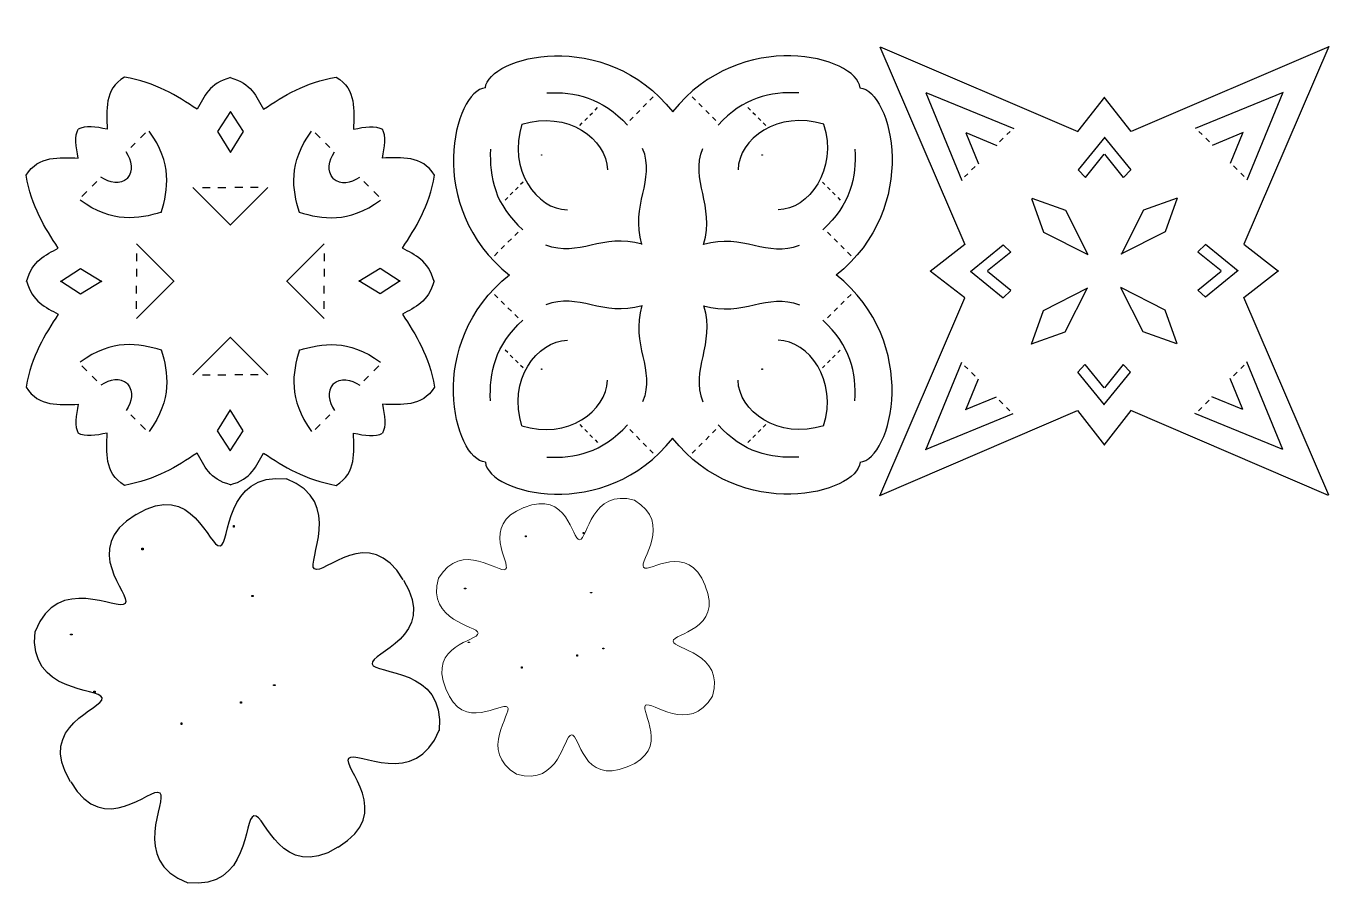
# Model space of a CAD drawing. Header units: millimetres. Extents: x -171 to 130, y -278 to 389.
# Drawn here: x -126.6 to 125.8, y -9.9 to 157.5 of the extents above; entities that cross this region are included whole.
import ezdxf

# ---------------------------------------------------------------- set-up
doc = ezdxf.new("R2010")
doc.units = ezdxf.units.MM
doc.header["$MEASUREMENT"] = 0
doc.header["$XCLIPFRAME"] = 0
doc.layers.add('layer 1', color=7, linetype='Continuous')
picture_1 = doc.add_image_def('image2.jpg', size_in_pixel=(581, 581))
picture_2 = doc.add_image_def('image3.jpg', size_in_pixel=(581, 581))
picture_3 = doc.add_image_def('image4.jpg', size_in_pixel=(581, 581))
picture_4 = doc.add_image_def('image5.jpg', size_in_pixel=(581, 581))
picture_5 = doc.add_image_def('image6.jpg', size_in_pixel=(650, 1623))
picture_6 = doc.add_image_def('image7.jpg', size_in_pixel=(1603, 1092))
picture_7 = doc.add_image_def('image8.jpg', size_in_pixel=(1092, 1603))
picture_8 = doc.add_image_def('image9.jpg', size_in_pixel=(650, 1623))
picture_9 = doc.add_image_def('image10.jpg', size_in_pixel=(1603, 1092))
picture_10 = doc.add_image_def('image11.jpg', size_in_pixel=(1092, 1603))
picture_11 = doc.add_image_def('image12.jpg', size_in_pixel=(1623, 650))
picture_12 = doc.add_image_def('image13.jpg', size_in_pixel=(1623, 650))
picture_13 = doc.add_image_def('image14.jpg', size_in_pixel=(599, 1112))
picture_14 = doc.add_image_def('image15.jpg', size_in_pixel=(1231, 630))
picture_15 = doc.add_image_def('image16.jpg', size_in_pixel=(630, 1231))
picture_16 = doc.add_image_def('image17.jpg', size_in_pixel=(599, 1112))
picture_17 = doc.add_image_def('image18.jpg', size_in_pixel=(1231, 630))
picture_18 = doc.add_image_def('image19.jpg', size_in_pixel=(630, 1231))
picture_19 = doc.add_image_def('image20.jpg', size_in_pixel=(1112, 599))
picture_20 = doc.add_image_def('image21.jpg', size_in_pixel=(1112, 599))

msp = doc.modelspace()

# ---------------------------------------------------------------- linework, layer by layer
at = {"layer": 'layer 1', "lineweight": 25}
for points in [[(-37.61, 145.49), (-37.02, 151.61), (-14.53, 157.48), (-1.29, 140.86)], [(35, 145.49), (34.4, 151.61), (11.92, 157.48), (-1.33, 140.86)], [(-37.58, 145.52), (-43.7, 144.92), (-49.57, 122.44), (-32.95, 109.19)], [(-25.71, 144.52), (-20.26, 144.79), (-14.95, 143.68), (-10.09, 138.26)], [(23.1, 144.52), (17.64, 144.79), (12.33, 143.68), (7.48, 138.26)], [(34.96, 145.52), (41.09, 144.92), (46.95, 122.44), (30.34, 109.19)], [(47.72, 144.56), (47.72, 144.56), (54.71, 127.56), (54.71, 127.56)], [(47.75, 144.59), (47.75, 144.59), (64.75, 137.6), (64.75, 137.6)], [(116.94, 144.59), (116.94, 144.59), (99.94, 137.6), (99.94, 137.6)], [(116.9, 144.63), (116.9, 144.63), (109.91, 127.63), (109.91, 127.63)], [(-16.36, 141.19), (-16.36, 141.19), (-15.86, 141.68), (-15.86, 141.68)], [(-7.04, 141.8), (-7.04, 141.8), (-6.38, 142.45), (-6.38, 142.45)], [(-5.73, 143.1), (-5.73, 143.1), (-5.08, 143.75), (-5.08, 143.75)], [(3.11, 143.1), (3.11, 143.1), (2.46, 143.75), (2.46, 143.75)], [(4.42, 141.8), (4.42, 141.8), (3.77, 142.45), (3.77, 142.45)], [(13.74, 141.19), (13.74, 141.19), (13.25, 141.68), (13.25, 141.68)], [(-30.56, 138.44), (-21.74, 141.23), (-14.02, 135.55), (-13.98, 129.64)], [(-18.35, 139.2), (-18.35, 139.2), (-17.85, 139.7), (-17.85, 139.7)], [(-17.35, 140.19), (-17.35, 140.19), (-16.85, 140.69), (-16.85, 140.69)], [(-9.65, 139.18), (-9.65, 139.18), (-9, 139.84), (-9, 139.84)], [(-8.34, 140.49), (-8.34, 140.49), (-7.69, 141.14), (-7.69, 141.14)], [(5.73, 140.49), (5.73, 140.49), (5.07, 141.14), (5.07, 141.14)], [(7.03, 139.18), (7.03, 139.18), (6.38, 139.84), (6.38, 139.84)], [(27.95, 138.44), (19.13, 141.23), (11.4, 135.55), (11.36, 129.64)], [(14.74, 140.19), (14.74, 140.19), (14.24, 140.69), (14.24, 140.69)], [(15.73, 139.2), (15.73, 139.2), (15.23, 139.7), (15.23, 139.7)], [(-103.45, 136.8), (-103.45, 136.8), (-104.42, 135.83), (-104.42, 135.83)], [(-100.4, 121.37), (-99.09, 125.83), (-98.17, 130.85), (-102.75, 137.14)], [(-73.65, 121.37), (-74.96, 125.83), (-75.88, 130.85), (-71.3, 137.14)], [(-70.6, 136.8), (-70.6, 136.8), (-69.63, 135.83), (-69.63, 135.83)], [(-30.53, 138.47), (-33.32, 129.65), (-27.64, 121.92), (-21.73, 121.88)], [(-19.34, 138.2), (-19.34, 138.2), (-18.84, 138.7), (-18.84, 138.7)], [(16.73, 138.2), (16.73, 138.2), (16.23, 138.7), (16.23, 138.7)], [(27.91, 138.47), (30.71, 129.65), (25.02, 121.92), (19.12, 121.88)], [(55.47, 136.81), (55.47, 136.81), (57.94, 130.8), (57.94, 130.8)], [(55.5, 136.84), (55.5, 136.84), (61.51, 134.36), (61.51, 134.36)], [(63.44, 136.45), (63.44, 136.45), (64.05, 137.07), (64.05, 137.07)], [(101.25, 136.45), (101.25, 136.45), (100.64, 137.07), (100.64, 137.07)], [(109.19, 136.84), (109.19, 136.84), (103.18, 134.36), (103.18, 134.36)], [(109.15, 136.88), (109.15, 136.88), (106.67, 130.87), (106.67, 130.87)], [(-105.47, 134.78), (-105.47, 134.78), (-106.33, 133.92), (-106.33, 133.92)], [(-68.58, 134.78), (-68.58, 134.78), (-67.72, 133.92), (-67.72, 133.92)], [(62.02, 135.04), (62.02, 135.04), (62.72, 135.73), (62.72, 135.73)], [(102.67, 135.04), (102.67, 135.04), (101.97, 135.73), (101.97, 135.73)], [(-106.95, 127.92), (-105.74, 129.49), (-106.03, 131.3), (-107.18, 133.1)], [(-67.1, 127.92), (-68.31, 129.49), (-68.02, 131.3), (-66.87, 133.1)], [(-36.62, 133.62), (-36.88, 128.17), (-35.77, 122.85), (-30.35, 118)], [(-7.29, 115.17), (-9.54, 122.85), (-4.6, 127.51), (-7.14, 133.78)], [(4.68, 115.17), (6.93, 122.85), (1.99, 127.51), (4.52, 133.78)], [(34, 133.62), (34.26, 128.17), (33.16, 122.85), (27.74, 118)], [(55.85, 128.87), (55.85, 128.87), (55.24, 128.26), (55.24, 128.26)], [(57.27, 130.28), (57.27, 130.28), (56.57, 129.59), (56.57, 129.59)], [(107.35, 130.36), (107.35, 130.36), (108.04, 129.66), (108.04, 129.66)], [(108.76, 128.94), (108.76, 128.94), (109.38, 128.33), (109.38, 128.33)], [(-113.78, 126.46), (-113.78, 126.46), (-112.92, 127.33), (-112.92, 127.33)], [(-106.92, 127.95), (-108.5, 126.74), (-110.3, 127.02), (-112.1, 128.18)], [(-67.13, 127.95), (-65.56, 126.74), (-63.75, 127.02), (-61.95, 128.18)], [(-60.27, 126.46), (-60.27, 126.46), (-61.13, 127.33), (-61.13, 127.33)], [(-31.29, 126.25), (-31.29, 126.25), (-31.79, 125.76), (-31.79, 125.76)], [(-30.3, 127.25), (-30.3, 127.25), (-30.8, 126.75), (-30.8, 126.75)], [(27.68, 127.25), (27.68, 127.25), (28.18, 126.75), (28.18, 126.75)], [(28.68, 126.25), (28.68, 126.25), (29.17, 125.76), (29.17, 125.76)], [(-100.37, 121.4), (-104.83, 120.08), (-109.85, 119.17), (-116.14, 123.75)], [(-115.8, 124.44), (-115.8, 124.44), (-114.83, 125.41), (-114.83, 125.41)], [(-86.99, 118.89), (-86.99, 118.89), (-94.28, 126.19), (-94.28, 126.19)], [(-92.42, 126.21), (-92.42, 126.21), (-90.92, 126.21), (-90.92, 126.21)], [(-89.42, 126.21), (-89.42, 126.21), (-87.92, 126.21), (-87.92, 126.21)], [(-87.06, 118.89), (-87.06, 118.89), (-79.77, 126.19), (-79.77, 126.19)], [(-84.63, 126.21), (-84.63, 126.21), (-86.13, 126.21), (-86.13, 126.21)], [(-81.63, 126.21), (-81.63, 126.21), (-83.13, 126.21), (-83.13, 126.21)], [(-73.68, 121.4), (-69.22, 120.08), (-64.2, 119.17), (-57.91, 123.75)], [(-58.25, 124.44), (-58.25, 124.44), (-59.22, 125.41), (-59.22, 125.41)], [(-33.28, 124.26), (-33.28, 124.26), (-33.78, 123.77), (-33.78, 123.77)], [(-32.29, 125.26), (-32.29, 125.26), (-32.78, 124.76), (-32.78, 124.76)], [(29.67, 125.26), (29.67, 125.26), (30.17, 124.76), (30.17, 124.76)], [(30.67, 124.26), (30.67, 124.26), (31.16, 123.77), (31.16, 123.77)], [(-32.58, 116.25), (-32.58, 116.25), (-33.23, 115.6), (-33.23, 115.6)], [(-31.28, 117.56), (-31.28, 117.56), (-31.93, 116.9), (-31.93, 116.9)], [(-7.26, 115.2), (-14.94, 117.45), (-19.6, 112.51), (-25.87, 115.04)], [(4.65, 115.2), (12.33, 117.45), (16.99, 112.51), (23.26, 115.04)], [(28.66, 117.56), (28.66, 117.56), (29.31, 116.9), (29.31, 116.9)], [(29.97, 116.25), (29.97, 116.25), (30.62, 115.6), (30.62, 115.6)], [(-97.89, 107.98), (-97.89, 107.98), (-105.19, 115.28), (-105.19, 115.28)], [(-76.16, 107.98), (-76.16, 107.98), (-68.86, 115.28), (-68.86, 115.28)], [(-35.19, 113.64), (-35.19, 113.64), (-35.85, 112.98), (-35.85, 112.98)], [(-33.89, 114.94), (-33.89, 114.94), (-34.54, 114.29), (-34.54, 114.29)], [(31.27, 114.94), (31.27, 114.94), (31.93, 114.29), (31.93, 114.29)], [(32.58, 113.64), (32.58, 113.64), (33.23, 112.98), (33.23, 112.98)], [(-105.21, 113.42), (-105.21, 113.42), (-105.21, 111.92), (-105.21, 111.92)], [(-68.84, 113.42), (-68.84, 113.42), (-68.84, 111.92), (-68.84, 111.92)], [(-105.21, 110.42), (-105.21, 110.42), (-105.21, 108.92), (-105.21, 108.92)], [(-68.84, 110.42), (-68.84, 110.42), (-68.84, 108.92), (-68.84, 108.92)], [(-37.58, 72.95), (-43.7, 73.55), (-49.57, 96.03), (-32.95, 109.28)], [(34.96, 72.95), (41.09, 73.55), (46.95, 96.03), (30.34, 109.28)], [(-105.21, 105.66), (-105.21, 105.66), (-105.21, 107.17), (-105.21, 107.17)], [(-97.89, 108.1), (-97.89, 108.1), (-105.19, 100.8), (-105.19, 100.8)], [(-76.16, 108.1), (-76.16, 108.1), (-68.86, 100.8), (-68.86, 100.8)], [(-68.84, 105.66), (-68.84, 105.66), (-68.84, 107.17), (-68.84, 107.17)], [(-105.21, 102.66), (-105.21, 102.66), (-105.21, 104.17), (-105.21, 104.17)], [(-68.84, 102.66), (-68.84, 102.66), (-68.84, 104.17), (-68.84, 104.17)], [(-35.19, 104.83), (-35.19, 104.83), (-35.85, 105.49), (-35.85, 105.49)], [(-33.89, 103.53), (-33.89, 103.53), (-34.54, 104.18), (-34.54, 104.18)], [(-7.26, 103.27), (-14.94, 101.02), (-19.6, 105.96), (-25.87, 103.43)], [(4.65, 103.27), (12.33, 101.02), (16.99, 105.96), (23.26, 103.43)], [(31.27, 103.53), (31.27, 103.53), (31.93, 104.18), (31.93, 104.18)], [(32.58, 104.83), (32.58, 104.83), (33.23, 105.49), (33.23, 105.49)], [(-32.58, 102.22), (-32.58, 102.22), (-33.23, 102.87), (-33.23, 102.87)], [(-31.28, 100.91), (-31.28, 100.91), (-31.93, 101.57), (-31.93, 101.57)], [(-7.29, 103.3), (-9.54, 95.62), (-4.6, 90.96), (-7.14, 84.69)], [(4.68, 103.3), (6.93, 95.62), (1.99, 90.96), (4.52, 84.69)], [(28.66, 100.91), (28.66, 100.91), (29.31, 101.57), (29.31, 101.57)], [(29.97, 102.22), (29.97, 102.22), (30.62, 102.87), (30.62, 102.87)], [(-36.62, 84.85), (-36.88, 90.3), (-35.77, 95.61), (-30.35, 100.47)], [(34, 84.85), (34.26, 90.3), (33.16, 95.61), (27.74, 100.47)], [(-100.37, 94.69), (-104.83, 96), (-109.85, 96.91), (-116.14, 92.34)], [(-86.99, 97.19), (-86.99, 97.19), (-94.28, 89.9), (-94.28, 89.9)], [(-87.06, 97.19), (-87.06, 97.19), (-79.77, 89.9), (-79.77, 89.9)], [(-73.68, 94.69), (-69.22, 96), (-64.2, 96.91), (-57.91, 92.34)], [(-30.53, 80), (-33.32, 88.82), (-27.64, 96.55), (-21.73, 96.58)], [(27.91, 80), (30.71, 88.82), (25.02, 96.55), (19.12, 96.58)], [(-100.4, 94.71), (-99.09, 90.26), (-98.17, 85.23), (-102.75, 78.94)], [(-73.65, 94.71), (-74.96, 90.26), (-75.88, 85.23), (-71.3, 78.94)], [(-33.28, 94.2), (-33.28, 94.2), (-33.78, 94.7), (-33.78, 94.7)], [(-32.29, 93.21), (-32.29, 93.21), (-32.78, 93.71), (-32.78, 93.71)], [(29.67, 93.21), (29.67, 93.21), (30.17, 93.71), (30.17, 93.71)], [(30.67, 94.2), (30.67, 94.2), (31.16, 94.7), (31.16, 94.7)], [(-115.8, 91.64), (-115.8, 91.64), (-114.83, 90.67), (-114.83, 90.67)], [(-58.25, 91.64), (-58.25, 91.64), (-59.22, 90.67), (-59.22, 90.67)], [(-31.29, 92.22), (-31.29, 92.22), (-31.79, 92.71), (-31.79, 92.71)], [(-30.3, 91.22), (-30.3, 91.22), (-30.8, 91.72), (-30.8, 91.72)], [(27.68, 91.22), (27.68, 91.22), (28.18, 91.72), (28.18, 91.72)], [(28.68, 92.22), (28.68, 92.22), (29.17, 92.71), (29.17, 92.71)], [(47.72, 75.37), (47.72, 75.37), (54.71, 92.37), (54.71, 92.37)], [(55.85, 91.06), (55.85, 91.06), (55.24, 91.67), (55.24, 91.67)], [(108.76, 91.13), (108.76, 91.13), (109.38, 91.74), (109.38, 91.74)], [(116.9, 75.44), (116.9, 75.44), (109.91, 92.44), (109.91, 92.44)], [(-113.78, 89.62), (-113.78, 89.62), (-112.92, 88.76), (-112.92, 88.76)], [(-106.92, 88.14), (-108.5, 89.35), (-110.3, 89.06), (-112.1, 87.91)], [(-92.42, 89.87), (-92.42, 89.87), (-90.92, 89.87), (-90.92, 89.87)], [(-89.42, 89.87), (-89.42, 89.87), (-87.92, 89.87), (-87.92, 89.87)], [(-84.63, 89.87), (-84.63, 89.87), (-86.13, 89.87), (-86.13, 89.87)], [(-81.63, 89.87), (-81.63, 89.87), (-83.13, 89.87), (-83.13, 89.87)], [(-67.13, 88.14), (-65.56, 89.35), (-63.75, 89.06), (-61.95, 87.91)], [(-60.27, 89.62), (-60.27, 89.62), (-61.13, 88.76), (-61.13, 88.76)], [(-30.56, 80.03), (-21.74, 77.24), (-14.02, 82.92), (-13.98, 88.83)], [(27.95, 80.03), (19.13, 77.24), (11.4, 82.92), (11.36, 88.83)], [(55.47, 83.12), (55.47, 83.12), (57.94, 89.13), (57.94, 89.13)], [(57.27, 89.64), (57.27, 89.64), (56.57, 90.34), (56.57, 90.34)], [(109.15, 83.19), (109.15, 83.19), (106.67, 89.2), (106.67, 89.2)], [(107.35, 89.72), (107.35, 89.72), (108.04, 90.41), (108.04, 90.41)], [(-106.95, 88.16), (-105.74, 86.59), (-106.03, 84.79), (-107.18, 82.98)], [(-67.1, 88.16), (-68.31, 86.59), (-68.02, 84.79), (-66.87, 82.98)], [(55.43, 83.16), (55.43, 83.16), (61.44, 85.64), (61.44, 85.64)], [(61.95, 84.96), (61.95, 84.96), (62.65, 84.26), (62.65, 84.26)], [(63.36, 83.55), (63.36, 83.55), (63.98, 82.93), (63.98, 82.93)], [(101.18, 83.55), (101.18, 83.55), (100.56, 82.93), (100.56, 82.93)], [(102.59, 84.96), (102.59, 84.96), (101.9, 84.26), (101.9, 84.26)], [(109.12, 83.16), (109.12, 83.16), (103.11, 85.64), (103.11, 85.64)], [(-105.47, 81.31), (-105.47, 81.31), (-106.33, 82.17), (-106.33, 82.17)], [(-68.58, 81.31), (-68.58, 81.31), (-67.72, 82.17), (-67.72, 82.17)], [(47.68, 75.41), (47.68, 75.41), (64.67, 82.4), (64.67, 82.4)], [(116.87, 75.41), (116.87, 75.41), (99.87, 82.4), (99.87, 82.4)], [(-103.45, 79.29), (-103.45, 79.29), (-104.42, 80.26), (-104.42, 80.26)], [(-70.6, 79.29), (-70.6, 79.29), (-69.63, 80.26), (-69.63, 80.26)], [(-25.71, 73.95), (-20.26, 73.68), (-14.95, 74.79), (-10.09, 80.21)], [(-19.34, 80.26), (-19.34, 80.26), (-18.84, 79.77), (-18.84, 79.77)], [(-18.35, 79.27), (-18.35, 79.27), (-17.85, 78.77), (-17.85, 78.77)], [(-17.35, 78.28), (-17.35, 78.28), (-16.85, 77.78), (-16.85, 77.78)], [(-9.65, 79.29), (-9.65, 79.29), (-9, 78.63), (-9, 78.63)], [(7.03, 79.29), (7.03, 79.29), (6.38, 78.63), (6.38, 78.63)], [(23.1, 73.95), (17.64, 73.68), (12.33, 74.79), (7.48, 80.21)], [(14.74, 78.28), (14.74, 78.28), (14.24, 77.78), (14.24, 77.78)], [(15.73, 79.27), (15.73, 79.27), (15.23, 78.77), (15.23, 78.77)], [(16.73, 80.26), (16.73, 80.26), (16.23, 79.77), (16.23, 79.77)], [(-37.61, 72.98), (-37.02, 66.86), (-14.53, 60.99), (-1.29, 77.61)], [(-16.36, 77.28), (-16.36, 77.28), (-15.86, 76.78), (-15.86, 76.78)], [(-8.34, 77.98), (-8.34, 77.98), (-7.69, 77.33), (-7.69, 77.33)], [(-7.04, 76.67), (-7.04, 76.67), (-6.38, 76.02), (-6.38, 76.02)], [(35, 72.98), (34.4, 66.86), (11.92, 60.99), (-1.33, 77.61)], [(4.42, 76.67), (4.42, 76.67), (3.77, 76.02), (3.77, 76.02)], [(5.73, 77.98), (5.73, 77.98), (5.07, 77.33), (5.07, 77.33)], [(13.74, 77.28), (13.74, 77.28), (13.25, 76.78), (13.25, 76.78)], [(-5.73, 75.37), (-5.73, 75.37), (-5.08, 74.71), (-5.08, 74.71)], [(3.11, 75.37), (3.11, 75.37), (2.46, 74.71), (2.46, 74.71)]]:
    msp.add_open_spline(points, degree=3, dxfattribs=at)
for points, knots in [([(38.83, 153.45), (38.83, 153.45), (55.26, 115.13), (55.26, 115.13), (55.26, 115.13), (55.26, 115.13), (48.59, 109.92), (48.59, 109.92)], [0, 0, 0, 0, 0.333333, 0.333333, 0.333333, 0.333333, 1, 1, 1, 1]), ([(38.86, 153.48), (38.86, 153.48), (77.17, 137.04), (77.17, 137.04), (77.17, 137.04), (77.17, 137.04), (82.39, 143.72), (82.39, 143.72)], [0, 0, 0, 0, 0.333333, 0.333333, 0.333333, 0.333333, 1, 1, 1, 1]), ([(125.83, 153.48), (125.83, 153.48), (87.52, 137.04), (87.52, 137.04), (87.52, 137.04), (87.52, 137.04), (82.3, 143.72), (82.3, 143.72)], [0, 0, 0, 0, 0.333333, 0.333333, 0.333333, 0.333333, 1, 1, 1, 1]), ([(125.79, 153.52), (125.79, 153.52), (109.35, 115.21), (109.35, 115.21), (109.35, 115.21), (109.35, 115.21), (116.03, 110), (116.03, 110)], [0, 0, 0, 0, 0.333333, 0.333333, 0.333333, 0.333333, 1, 1, 1, 1]), ([(-86.99, 147.49), (-91.11, 146.43), (-92.09, 143.8), (-93.45, 141.35), (-93.45, 141.35), (-97.42, 143.97), (-101.48, 146.53), (-107.56, 147.6), (-107.56, 147.6), (-111.53, 145.11), (-110.94, 141.21), (-110.9, 137.47), (-110.9, 137.47), (-113.09, 137.96), (-115.16, 138.26), (-116.5, 137.47)], [0, 0, 0, 0, 0.2, 0.2, 0.2, 0.2, 0.4, 0.4, 0.4, 0.4, 0.6, 0.6, 0.6, 0.6, 1, 1, 1, 1]), ([(-87.06, 147.49), (-82.94, 146.43), (-81.96, 143.8), (-80.6, 141.35), (-80.6, 141.35), (-76.63, 143.97), (-72.57, 146.53), (-66.49, 147.6), (-66.49, 147.6), (-62.52, 145.11), (-63.11, 141.21), (-63.15, 137.47), (-63.15, 137.47), (-60.96, 137.96), (-58.89, 138.26), (-57.55, 137.47)], [0, 0, 0, 0, 0.2, 0.2, 0.2, 0.2, 0.4, 0.4, 0.4, 0.4, 0.6, 0.6, 0.6, 0.6, 1, 1, 1, 1]), ([(-86.99, 140.92), (-86.99, 140.92), (-89.52, 137.04), (-89.52, 137.04), (-89.52, 137.04), (-89.52, 137.04), (-86.99, 132.95), (-86.99, 132.95)], [0, 0, 0, 0, 0.333333, 0.333333, 0.333333, 0.333333, 1, 1, 1, 1]), ([(-87.06, 140.92), (-87.06, 140.92), (-84.53, 137.04), (-84.53, 137.04), (-84.53, 137.04), (-84.53, 137.04), (-87.06, 132.95), (-87.06, 132.95)], [0, 0, 0, 0, 0.333333, 0.333333, 0.333333, 0.333333, 1, 1, 1, 1]), ([(-126.49, 107.98), (-125.43, 112.11), (-122.8, 113.09), (-120.35, 114.45), (-120.35, 114.45), (-122.97, 118.42), (-125.53, 122.48), (-126.6, 128.56), (-126.6, 128.56), (-124.11, 132.53), (-120.21, 131.94), (-116.48, 131.9), (-116.48, 131.9), (-116.96, 134.09), (-117.27, 136.16), (-116.48, 137.5)], [0, 0, 0, 0, 0.2, 0.2, 0.2, 0.2, 0.4, 0.4, 0.4, 0.4, 0.6, 0.6, 0.6, 0.6, 1, 1, 1, 1]), ([(-47.56, 107.98), (-48.62, 112.11), (-51.25, 113.09), (-53.7, 114.45), (-53.7, 114.45), (-51.08, 118.42), (-48.52, 122.48), (-47.45, 128.56), (-47.45, 128.56), (-49.94, 132.53), (-53.84, 131.94), (-57.57, 131.9), (-57.57, 131.9), (-57.09, 134.09), (-56.78, 136.16), (-57.57, 137.5)], [0, 0, 0, 0, 0.2, 0.2, 0.2, 0.2, 0.4, 0.4, 0.4, 0.4, 0.6, 0.6, 0.6, 0.6, 1, 1, 1, 1]), ([(82.39, 135.94), (82.39, 135.94), (77.22, 129.6), (77.22, 129.6), (77.22, 129.6), (77.22, 129.6), (78.64, 128.13), (78.64, 128.13), (78.64, 128.13), (78.64, 128.13), (82.28, 132.65), (82.28, 132.65)], [0, 0, 0, 0, 0.25, 0.25, 0.25, 0.25, 0.5, 0.5, 0.5, 0.5, 1, 1, 1, 1]), ([(82.3, 135.94), (82.3, 135.94), (87.47, 129.6), (87.47, 129.6), (87.47, 129.6), (87.47, 129.6), (86.05, 128.13), (86.05, 128.13), (86.05, 128.13), (86.05, 128.13), (82.41, 132.65), (82.41, 132.65)], [0, 0, 0, 0, 0.25, 0.25, 0.25, 0.25, 0.5, 0.5, 0.5, 0.5, 1, 1, 1, 1]), ([(68.21, 124.07), (68.21, 124.07), (70.52, 117.55), (70.52, 117.55), (70.52, 117.55), (70.52, 117.55), (79.09, 113.18), (79.09, 113.18)], [0, 0, 0, 0, 0.333333, 0.333333, 0.333333, 0.333333, 1, 1, 1, 1]), ([(68.24, 124.1), (68.24, 124.1), (74.76, 121.79), (74.76, 121.79), (74.76, 121.79), (74.76, 121.79), (79.13, 113.22), (79.13, 113.22)], [0, 0, 0, 0, 0.333333, 0.333333, 0.333333, 0.333333, 1, 1, 1, 1]), ([(96.41, 124.14), (96.41, 124.14), (94.1, 117.62), (94.1, 117.62), (94.1, 117.62), (94.1, 117.62), (85.52, 113.25), (85.52, 113.25)], [0, 0, 0, 0, 0.333333, 0.333333, 0.333333, 0.333333, 1, 1, 1, 1]), ([(96.45, 124.1), (96.45, 124.1), (89.93, 121.79), (89.93, 121.79), (89.93, 121.79), (89.93, 121.79), (85.56, 113.22), (85.56, 113.22)], [0, 0, 0, 0, 0.333333, 0.333333, 0.333333, 0.333333, 1, 1, 1, 1]), ([(56.37, 109.92), (56.37, 109.92), (62.71, 115.08), (62.71, 115.08), (62.71, 115.08), (62.71, 115.08), (64.17, 113.67), (64.17, 113.67), (64.17, 113.67), (64.17, 113.67), (59.66, 110.03), (59.66, 110.03)], [0, 0, 0, 0, 0.25, 0.25, 0.25, 0.25, 0.5, 0.5, 0.5, 0.5, 1, 1, 1, 1]), ([(108.25, 110), (108.25, 110), (101.91, 115.16), (101.91, 115.16), (101.91, 115.16), (101.91, 115.16), (100.44, 113.74), (100.44, 113.74), (100.44, 113.74), (100.44, 113.74), (104.96, 110.1), (104.96, 110.1)], [0, 0, 0, 0, 0.25, 0.25, 0.25, 0.25, 0.5, 0.5, 0.5, 0.5, 1, 1, 1, 1]), ([(-119.92, 107.98), (-119.92, 107.98), (-116.04, 110.52), (-116.04, 110.52), (-116.04, 110.52), (-116.04, 110.52), (-111.95, 107.98), (-111.95, 107.98)], [0, 0, 0, 0, 0.333333, 0.333333, 0.333333, 0.333333, 1, 1, 1, 1]), ([(-54.13, 107.98), (-54.13, 107.98), (-58.01, 110.52), (-58.01, 110.52), (-58.01, 110.52), (-58.01, 110.52), (-62.1, 107.98), (-62.1, 107.98)], [0, 0, 0, 0, 0.333333, 0.333333, 0.333333, 0.333333, 1, 1, 1, 1]), ([(38.83, 66.48), (38.83, 66.48), (55.26, 104.79), (55.26, 104.79), (55.26, 104.79), (55.26, 104.79), (48.59, 110), (48.59, 110)], [0, 0, 0, 0, 0.333333, 0.333333, 0.333333, 0.333333, 1, 1, 1, 1]), ([(56.37, 110), (56.37, 110), (62.71, 104.84), (62.71, 104.84), (62.71, 104.84), (62.71, 104.84), (64.17, 106.26), (64.17, 106.26), (64.17, 106.26), (64.17, 106.26), (59.66, 109.9), (59.66, 109.9)], [0, 0, 0, 0, 0.25, 0.25, 0.25, 0.25, 0.5, 0.5, 0.5, 0.5, 1, 1, 1, 1]), ([(108.25, 110.08), (108.25, 110.08), (101.91, 104.92), (101.91, 104.92), (101.91, 104.92), (101.91, 104.92), (100.44, 106.33), (100.44, 106.33), (100.44, 106.33), (100.44, 106.33), (104.96, 109.97), (104.96, 109.97)], [0, 0, 0, 0, 0.25, 0.25, 0.25, 0.25, 0.5, 0.5, 0.5, 0.5, 1, 1, 1, 1]), ([(125.79, 66.55), (125.79, 66.55), (109.35, 104.87), (109.35, 104.87), (109.35, 104.87), (109.35, 104.87), (116.03, 110.08), (116.03, 110.08)], [0, 0, 0, 0, 0.333333, 0.333333, 0.333333, 0.333333, 1, 1, 1, 1]), ([(-126.49, 108.1), (-125.43, 103.98), (-122.8, 103), (-120.35, 101.64), (-120.35, 101.64), (-122.97, 97.66), (-125.53, 93.61), (-126.6, 87.52), (-126.6, 87.52), (-124.11, 83.56), (-120.21, 84.15), (-116.48, 84.18), (-116.48, 84.18), (-116.96, 81.99), (-117.27, 79.92), (-116.48, 78.58)], [0, 0, 0, 0, 0.2, 0.2, 0.2, 0.2, 0.4, 0.4, 0.4, 0.4, 0.6, 0.6, 0.6, 0.6, 1, 1, 1, 1]), ([(-119.92, 108.1), (-119.92, 108.1), (-116.04, 105.57), (-116.04, 105.57), (-116.04, 105.57), (-116.04, 105.57), (-111.95, 108.1), (-111.95, 108.1)], [0, 0, 0, 0, 0.333333, 0.333333, 0.333333, 0.333333, 1, 1, 1, 1]), ([(-54.13, 108.1), (-54.13, 108.1), (-58.01, 105.57), (-58.01, 105.57), (-58.01, 105.57), (-58.01, 105.57), (-62.1, 108.1), (-62.1, 108.1)], [0, 0, 0, 0, 0.333333, 0.333333, 0.333333, 0.333333, 1, 1, 1, 1]), ([(-47.56, 108.1), (-48.62, 103.98), (-51.25, 103), (-53.7, 101.64), (-53.7, 101.64), (-51.08, 97.66), (-48.52, 93.61), (-47.45, 87.52), (-47.45, 87.52), (-49.94, 83.56), (-53.84, 84.15), (-57.57, 84.18), (-57.57, 84.18), (-57.09, 81.99), (-56.78, 79.92), (-57.57, 78.58)], [0, 0, 0, 0, 0.2, 0.2, 0.2, 0.2, 0.4, 0.4, 0.4, 0.4, 0.6, 0.6, 0.6, 0.6, 1, 1, 1, 1]), ([(68.17, 95.9), (68.17, 95.9), (74.69, 98.21), (74.69, 98.21), (74.69, 98.21), (74.69, 98.21), (79.05, 106.78), (79.05, 106.78)], [0, 0, 0, 0, 0.333333, 0.333333, 0.333333, 0.333333, 1, 1, 1, 1]), ([(68.21, 95.86), (68.21, 95.86), (70.52, 102.38), (70.52, 102.38), (70.52, 102.38), (70.52, 102.38), (79.09, 106.74), (79.09, 106.74)], [0, 0, 0, 0, 0.333333, 0.333333, 0.333333, 0.333333, 1, 1, 1, 1]), ([(96.38, 95.9), (96.38, 95.9), (89.86, 98.21), (89.86, 98.21), (89.86, 98.21), (89.86, 98.21), (85.49, 106.78), (85.49, 106.78)], [0, 0, 0, 0, 0.333333, 0.333333, 0.333333, 0.333333, 1, 1, 1, 1]), ([(96.41, 95.93), (96.41, 95.93), (94.1, 102.45), (94.1, 102.45), (94.1, 102.45), (94.1, 102.45), (85.52, 106.82), (85.52, 106.82)], [0, 0, 0, 0, 0.333333, 0.333333, 0.333333, 0.333333, 1, 1, 1, 1]), ([(82.31, 84.06), (82.31, 84.06), (77.15, 90.4), (77.15, 90.4), (77.15, 90.4), (77.15, 90.4), (78.56, 91.87), (78.56, 91.87), (78.56, 91.87), (78.56, 91.87), (82.21, 87.35), (82.21, 87.35)], [0, 0, 0, 0, 0.25, 0.25, 0.25, 0.25, 0.5, 0.5, 0.5, 0.5, 1, 1, 1, 1]), ([(82.23, 84.06), (82.23, 84.06), (87.39, 90.4), (87.39, 90.4), (87.39, 90.4), (87.39, 90.4), (85.98, 91.87), (85.98, 91.87), (85.98, 91.87), (85.98, 91.87), (82.33, 87.35), (82.33, 87.35)], [0, 0, 0, 0, 0.25, 0.25, 0.25, 0.25, 0.5, 0.5, 0.5, 0.5, 1, 1, 1, 1]), ([(-86.99, 75.16), (-86.99, 75.16), (-89.52, 79.04), (-89.52, 79.04), (-89.52, 79.04), (-89.52, 79.04), (-86.99, 83.14), (-86.99, 83.14)], [0, 0, 0, 0, 0.333333, 0.333333, 0.333333, 0.333333, 1, 1, 1, 1]), ([(-87.06, 75.16), (-87.06, 75.16), (-84.53, 79.04), (-84.53, 79.04), (-84.53, 79.04), (-84.53, 79.04), (-87.06, 83.14), (-87.06, 83.14)], [0, 0, 0, 0, 0.333333, 0.333333, 0.333333, 0.333333, 1, 1, 1, 1]), ([(38.79, 66.52), (38.79, 66.52), (77.1, 82.96), (77.1, 82.96), (77.1, 82.96), (77.1, 82.96), (82.31, 76.28), (82.31, 76.28)], [0, 0, 0, 0, 0.333333, 0.333333, 0.333333, 0.333333, 1, 1, 1, 1]), ([(125.75, 66.52), (125.75, 66.52), (87.44, 82.96), (87.44, 82.96), (87.44, 82.96), (87.44, 82.96), (82.23, 76.28), (82.23, 76.28)], [0, 0, 0, 0, 0.333333, 0.333333, 0.333333, 0.333333, 1, 1, 1, 1]), ([(-86.99, 68.59), (-91.11, 69.65), (-92.09, 72.29), (-93.45, 74.73), (-93.45, 74.73), (-97.42, 72.11), (-101.48, 69.56), (-107.56, 68.48), (-107.56, 68.48), (-111.53, 70.97), (-110.94, 74.88), (-110.9, 78.61), (-110.9, 78.61), (-113.09, 78.12), (-115.16, 77.82), (-116.5, 78.61)], [0, 0, 0, 0, 0.2, 0.2, 0.2, 0.2, 0.4, 0.4, 0.4, 0.4, 0.6, 0.6, 0.6, 0.6, 1, 1, 1, 1]), ([(-87.06, 68.59), (-82.94, 69.65), (-81.96, 72.29), (-80.6, 74.73), (-80.6, 74.73), (-76.63, 72.11), (-72.57, 69.56), (-66.49, 68.48), (-66.49, 68.48), (-62.52, 70.97), (-63.11, 74.88), (-63.15, 78.61), (-63.15, 78.61), (-60.96, 78.12), (-58.89, 77.82), (-57.55, 78.61)], [0, 0, 0, 0, 0.2, 0.2, 0.2, 0.2, 0.4, 0.4, 0.4, 0.4, 0.6, 0.6, 0.6, 0.6, 1, 1, 1, 1]), ([(-105.27, 62.83), (-94.29, 69.69), (-91.17, 56.29), (-89.01, 56.74), (-89.01, 56.74), (-86.93, 57.18), (-88.31, 71.1), (-76.13, 69.73)], [0, 0, 0, 0, 0.333333, 0.333333, 0.333333, 0.333333, 1, 1, 1, 1]), ([(-53.51, 50.17), (-60.09, 61.33), (-69.03, 50.88), (-70.74, 52.28), (-70.74, 52.28), (-72.39, 53.62), (-64.74, 65.34), (-76.17, 69.74)], [0, 0, 0, 0, 0.333333, 0.333333, 0.333333, 0.333333, 1, 1, 1, 1]), ([(-105.3, 62.81), (-116.46, 56.23), (-106.01, 47.28), (-107.41, 45.58), (-107.41, 45.58), (-108.75, 43.93), (-120.47, 51.58), (-124.87, 40.14)], [0, 0, 0, 0, 0.333333, 0.333333, 0.333333, 0.333333, 1, 1, 1, 1]), ([(-53.49, 50.14), (-46.63, 39.16), (-60.02, 36.04), (-59.57, 33.88), (-59.57, 33.88), (-59.14, 31.8), (-45.22, 33.18), (-46.59, 21)], [0, 0, 0, 0, 0.333333, 0.333333, 0.333333, 0.333333, 1, 1, 1, 1]), ([(-117.96, 11.05), (-124.82, 22.03), (-111.43, 25.15), (-111.88, 27.3), (-111.88, 27.3), (-112.31, 29.39), (-126.23, 28), (-124.86, 40.18)], [0, 0, 0, 0, 0.333333, 0.333333, 0.333333, 0.333333, 1, 1, 1, 1]), ([(-66.15, -1.62), (-54.99, 4.95), (-65.44, 13.9), (-64.04, 15.61), (-64.04, 15.61), (-62.7, 17.26), (-50.98, 9.6), (-46.58, 21.04)], [0, 0, 0, 0, 0.333333, 0.333333, 0.333333, 0.333333, 1, 1, 1, 1]), ([(-117.94, 11.02), (-111.36, -0.14), (-102.42, 10.3), (-100.71, 8.91), (-100.71, 8.91), (-99.06, 7.56), (-106.71, -4.15), (-95.28, -8.56)], [0, 0, 0, 0, 0.333333, 0.333333, 0.333333, 0.333333, 1, 1, 1, 1]), ([(-66.18, -1.64), (-77.16, -8.5), (-80.28, 4.89), (-82.44, 4.44), (-82.44, 4.44), (-84.52, 4.01), (-83.14, -9.92), (-95.32, -8.55)], [0, 0, 0, 0, 0.333333, 0.333333, 0.333333, 0.333333, 1, 1, 1, 1])]:
    msp.add_open_spline(points, degree=3, knots=knots, dxfattribs=at)
at = {"layer": 'layer 1', "lineweight": 18}
for points in [[(-30.12, 64.18), (-21.54, 67.73), (-20.93, 57.88), (-19.35, 57.94), (-19.35, 57.94), (-17.82, 58), (-17.14, 68.01), (-8.69, 65.59)], [(-30.15, 64.17), (-38.82, 60.85), (-32.5, 53.28), (-33.69, 52.24), (-33.69, 52.24), (-34.84, 51.23), (-42.22, 58.04), (-46.69, 50.47)], [(4.98, 49.06), (1.66, 57.73), (-5.92, 51.41), (-6.96, 52.6), (-6.96, 52.6), (-7.96, 53.75), (-1.15, 61.12), (-8.72, 65.6)], [(-45.27, 29.07), (-48.82, 37.65), (-38.97, 38.26), (-39.03, 39.84), (-39.03, 39.84), (-39.09, 41.37), (-49.1, 42.05), (-46.68, 50.5)], [(4.99, 49.03), (8.53, 40.45), (-1.31, 39.84), (-1.25, 38.26), (-1.25, 38.26), (-1.19, 36.73), (8.82, 36.05), (6.4, 27.6)], [(-45.26, 29.04), (-41.94, 20.37), (-34.37, 26.69), (-33.33, 25.5), (-33.33, 25.5), (-32.32, 24.35), (-39.13, 16.98), (-31.57, 12.5)], [(-10.14, 13.93), (-1.46, 17.25), (-7.78, 24.82), (-6.59, 25.86), (-6.59, 25.86), (-5.44, 26.87), (1.93, 20.06), (6.41, 27.63)], [(-10.16, 13.92), (-18.75, 10.37), (-19.36, 20.22), (-20.93, 20.16), (-20.93, 20.16), (-22.46, 20.1), (-23.14, 10.09), (-31.59, 12.51)]]:
    msp.add_open_spline(points, degree=3, knots=[0, 0, 0, 0, 0.333333, 0.333333, 0.333333, 0.333333, 1, 1, 1, 1], dxfattribs=at)

# ---------------------------------------------------------------- pictures from other files: only their frames are drawn
at = {"layer": 'layer 1'}
image = msp.add_image(picture_3, insert=(-26.4, 126.24), size_in_units=(8.07, 8.07), dxfattribs=at)
image.set_boundary_path([(-26.4, 126.2), (-18.3, 134.3)])
image.dxf.flags = 3
image = msp.add_image(picture_1, insert=(15.72, 126.24), size_in_units=(8.07, 8.07), dxfattribs=at)
image.set_boundary_path([(15.7, 126.2), (23.8, 134.3)])
image.dxf.flags = 3
image = msp.add_image(picture_4, insert=(-26.4, 84.16), size_in_units=(8.07, 8.07), dxfattribs=at)
image.set_boundary_path([(-26.4, 84.2), (-18.3, 92.2)])
image.dxf.flags = 3
image = msp.add_image(picture_2, insert=(15.72, 84.16), size_in_units=(8.07, 8.07), dxfattribs=at)
image.set_boundary_path([(15.7, 84.2), (23.8, 92.2)])
image.dxf.flags = 3
image = msp.add_image(picture_5, insert=(-85.25, 38.72), size_in_units=(9.03, 22.54), dxfattribs=at)
image.set_boundary_path([(-85.3, 38.7), (-76.2, 61.3)])
image.dxf.flags = 3
image = msp.add_image(picture_15, insert=(-29.41, 42.21), size_in_units=(8.75, 17.1), dxfattribs=at)
image.set_boundary_path([(-29.4, 42.2), (-20.6, 59.3)])
image.dxf.flags = 3
image = msp.add_image(picture_13, insert=(-18.41, 44.53), size_in_units=(8.32, 15.44), dxfattribs=at)
image.set_boundary_path([(-18.4, 44.5), (-10.1, 60)])
image.dxf.flags = 3
image = msp.add_image(picture_7, insert=(-102.72, 34.55), size_in_units=(15.17, 22.26), dxfattribs=at)
image.set_boundary_path([(-102.7, 34.6), (-87.6, 56.8)])
image.dxf.flags = 3
image = msp.add_image(picture_19, insert=(-41.07, 40.78), size_in_units=(15.44, 8.32), dxfattribs=at)
image.set_boundary_path([(-41.1, 40.8), (-25.6, 49.1)])
image.dxf.flags = 3
image = msp.add_image(picture_6, insert=(-81.76, 32.42), size_in_units=(22.26, 15.17), dxfattribs=at)
image.set_boundary_path([(-81.8, 32.4), (-59.5, 47.6)])
image.dxf.flags = 3
image = msp.add_image(picture_14, insert=(-16.99, 39.55), size_in_units=(17.1, 8.75), dxfattribs=at)
image.set_boundary_path([(-17, 39.6), (0.1, 48.3)])
image.dxf.flags = 3
image = msp.add_image(picture_11, insert=(-116.4, 31.06), size_in_units=(22.54, 9.03), dxfattribs=at)
image.set_boundary_path([(-116.4, 31), (-93.9, 40.1)])
image.dxf.flags = 3
image = msp.add_image(picture_17, insert=(-40.4, 29.79), size_in_units=(17.1, 8.75), dxfattribs=at)
image.set_boundary_path([(-40.4, 29.8), (-23.3, 38.5)])
image.dxf.flags = 3
image = msp.add_image(picture_18, insert=(-19.64, 18.79), size_in_units=(8.75, 17.1), dxfattribs=at)
image.set_boundary_path([(-19.6, 18.8), (-10.9, 35.9)])
image.dxf.flags = 3
image = msp.add_image(picture_20, insert=(-14.66, 29), size_in_units=(15.44, 8.32), dxfattribs=at)
image.set_boundary_path([(-14.7, 29), (0.8, 37.3)])
image.dxf.flags = 3
image = msp.add_image(picture_16, insert=(-30.2, 18.12), size_in_units=(8.32, 15.44), dxfattribs=at)
image.set_boundary_path([(-30.2, 18.1), (-21.9, 33.6)])
image.dxf.flags = 3
image = msp.add_image(picture_9, insert=(-111.95, 13.6), size_in_units=(22.26, 15.17), dxfattribs=at)
image.set_boundary_path([(-112, 13.6), (-89.7, 28.8)])
image.dxf.flags = 3
image = msp.add_image(picture_12, insert=(-77.59, 21.08), size_in_units=(22.54, 9.03), dxfattribs=at)
image.set_boundary_path([(-77.6, 21.1), (-55, 30.1)])
image.dxf.flags = 3
image = msp.add_image(picture_10, insert=(-83.9, 4.36), size_in_units=(15.17, 22.26), dxfattribs=at)
image.set_boundary_path([(-83.9, 4.4), (-68.7, 26.6)])
image.dxf.flags = 3
image = msp.add_image(picture_8, insert=(-95.24, -0.08), size_in_units=(9.03, 22.54), dxfattribs=at)
image.set_boundary_path([(-95.2, -0.08), (-86.2, 22.5)])
image.dxf.flags = 3

doc.saveas('drawing.dxf')
